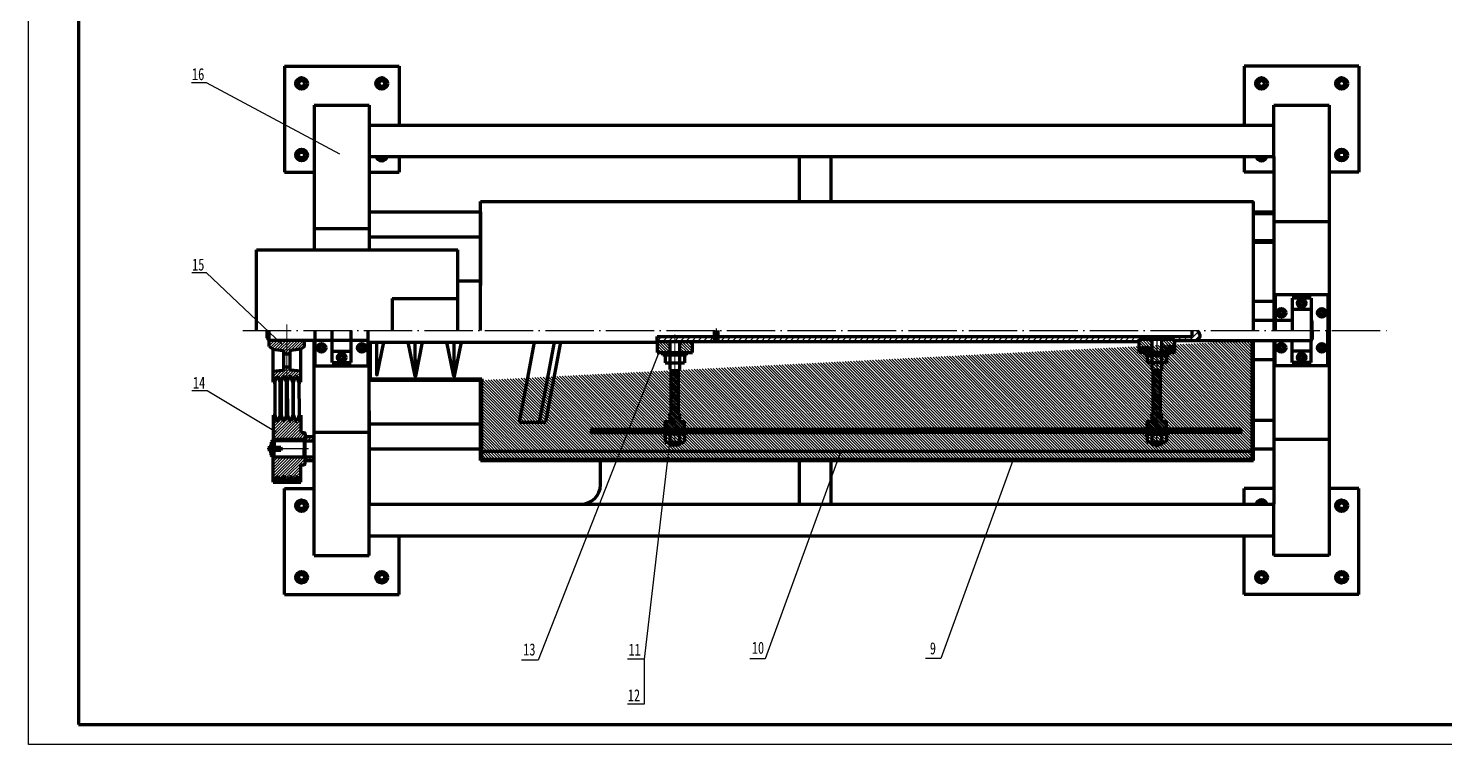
# Model space of a CAD drawing. Extents: x -15160 to 839, y 136 to 1948.
# Drawn here: x -350 to 354, y 972 to 1328 of the extents above; entities that cross this region are included whole.
import ezdxf

# ---------------------------------------------------------------- set-up
doc = ezdxf.new("R2010")
doc.units = 0
for name, pattern in [('ACAD_ISO04W100', [30, 24, -3, 0, -3]), ('CENTERX2', [101.6, 63.5, -12.7, 12.7, -12.7]), ('DASHED2', [9.525, 6.35, -3.175])]:
    doc.linetypes.add(name, pattern=pattern)
for name, color, linetype, lineweight in [('中心线层', 4, 'ACAD_ISO04W100', 25), ('标注层', 3, 'CONTINUOUS', 25), ('点划线', 1, 'CENTERX2', 9), ('粗实线', 7, 'CONTINUOUS', 50), ('细实线', 5, 'CONTINUOUS', 20), ('虚线', 4, 'DASHED2', 9)]:
    doc.layers.add(name, color=color, linetype=linetype, lineweight=lineweight)
doc.styles.get("Standard").update_dxf_attribs({"font": 'simfang.ttf', "width": 0.75, "height": 5})
pattern_1 = [(315, (-125.2718, 1172.716), (-0.7184205, -0.7184205), [])]

msp = doc.modelspace()

# ---------------------------------------------------------------- hatches: boundary and pattern name
at = {"layer": '细实线'}
h = msp.add_hatch(dxfattribs=at)
h.set_pattern_fill('ANSI31', color=256, scale=0.32, angle=90, style=0)
h.set_pattern_definition([(135, (-231.3176, 1172.956), (-0.71842, -0.71842), [])])
h.paths.add_polyline_path([(-231.32, 1174.07), (-230.36, 1172.96), (-230.36, 1177.76), (-231.32, 1177.76)])
h = msp.add_hatch(dxfattribs=at)
h.set_pattern_fill('ANSI31', color=256, scale=0.32, angle=90, style=0)
h.set_pattern_definition([(225, (-230.3576, 1172.956), (-0.71842, 0.71842), [])])
h.paths.add_polyline_path([(-219.53, 1158.01, -0.379732), (-219.96, 1158.48), (-219.96, 1159.41), (-220.25, 1159.7), (-221.56, 1159.7), (-221.56, 1151.92), (-221.35, 1151.92), (-220.35, 1154.8), (-219.67, 1154.8), (-218.68, 1151.92), (-218.24, 1151.92), (-217.25, 1154.8), (-216.55, 1154.8), (-215.56, 1151.92), (-214.66, 1151.92), (-214.66, 1157.42)])
h.paths.add_polyline_path([(-228.45, 1157.42), (-228.45, 1151.92), (-227.55, 1151.92), (-226.56, 1154.8), (-225.86, 1154.8), (-224.87, 1151.92), (-224.44, 1151.92), (-223.45, 1154.8), (-222.76, 1154.8), (-221.77, 1151.92), (-221.56, 1151.92), (-221.56, 1159.57), (-221.69, 1159.7), (-223.16, 1159.7), (-223.16, 1158.48, -0.379732), (-223.58, 1158.01)])
h.paths.add_polyline_path([(-223.58, 1167.8, -0.379732), (-223.16, 1167.32), (-223.16, 1166.1), (-221.56, 1166.1), (-221.56, 1172.96), (-230.36, 1172.96), (-230.36, 1169.76), (-228.45, 1168.38)])
h.paths.add_polyline_path([(-214.66, 1168.38), (-212.76, 1169.76), (-212.76, 1172.96), (-221.56, 1172.96), (-221.56, 1166.1), (-219.96, 1166.1), (-219.96, 1167.32, -0.379732), (-219.53, 1167.8)])
h = msp.add_hatch(dxfattribs=at)
h.set_pattern_fill('ANSI31', color=256, scale=0.32, style=0)
h.set_pattern_definition([(315, (-180.5512, 1171.836), (-0.71842, -0.71842), [])])
h.paths.add_polyline_path([(-124.63, 1152.94), (-180.55, 1152.94), (-180.55, 1171.84), (-179.91, 1171.84), (-179.91, 1153.58), (-124.63, 1153.58)])
h = msp.add_hatch(dxfattribs=at)
h.set_pattern_fill('ANSI31', color=256, scale=0.32, style=0)
h.set_pattern_definition(pattern_1)
edge = h.paths.add_edge_path()
edge.add_line((-125.27, 1113.12), (-125.27, 1152.94))
edge.add_line((-124.63, 1113.76), (-124.63, 1152.94))
edge.add_line((-125.27, 1113.12), (259.37, 1113.12))
edge.add_line((-124.63, 1113.76), (258.73, 1113.76))
edge.add_line((258.73, 1113.76), (258.73, 1172.72))
edge.add_line((259.37, 1113.12), (259.37, 1172.72))
h = msp.add_hatch(dxfattribs=at)
h.set_pattern_fill('ANSI31', color=256, scale=0.32, style=0)
h.set_pattern_definition(pattern_1)
edge = h.paths.add_edge_path()
edge.add_line((-125.27, 1113.12), (-125.27, 1152.94))
edge.add_line((-124.63, 1113.76), (-124.63, 1152.94))
edge.add_line((-125.27, 1113.12), (259.37, 1113.12))
edge.add_line((-124.63, 1113.76), (258.73, 1113.76))
edge.add_line((258.73, 1113.76), (258.73, 1172.72))
edge.add_line((259.37, 1113.12), (259.37, 1172.72))
h = msp.add_hatch(dxfattribs=at)
h.set_pattern_fill('ANSI31', color=256, scale=0.32, style=0)
h.set_pattern_definition([(315, (-111.949, 592.484), (-0.7184205, -0.7184205), [])])
h.paths.add_polyline_path([(202.44, 1173.36), (202.44, 1166.68), (208.83, 1166.68), (208.83, 1173.36)])
h.paths.add_polyline_path([(213.63, 1173.36), (213.63, 1166.68), (220.03, 1166.68), (220.03, 1173.36)])
h.paths.add_polyline_path([(-26.19, 1172.24), (-19.79, 1172.24), (-19.79, 1166.68), (-26.19, 1166.68)])
h.paths.add_polyline_path([(-37.38, 1172.24), (-30.99, 1172.24), (-30.99, 1166.68), (-37.38, 1166.68)])
h = msp.add_hatch(dxfattribs=at)
h.set_pattern_fill('ANSI31', color=256, scale=0.32, style=0)
h.set_pattern_definition([(315, (-33.3868, 1157.8478), (-0.7184205, -0.7184205), [])])
h.paths.add_polyline_path([(-26.19, 1132.46), (-23.79, 1132.46), (-23.79, 1128.62), (-28.59, 1128.62), (-28.59, 1140.99), (-28.59, 1157.85), (-26.79, 1157.85), (-26.79, 1140.99), (-26.79, 1136.46), (-26.19, 1136.01), (-26.19, 1135.36)])
h.paths.add_polyline_path([(-28.59, 1128.62), (-33.39, 1128.62), (-33.39, 1132.46), (-30.99, 1132.46), (-30.99, 1135.36), (-30.99, 1136.01), (-30.39, 1136.46), (-30.39, 1140.99), (-30.39, 1157.85), (-28.59, 1157.85), (-28.59, 1140.99)])
h.paths.add_polyline_path([(211.23, 1140.99), (211.23, 1128.62), (206.43, 1128.62), (206.43, 1132.46), (208.83, 1132.46), (208.83, 1135.36), (208.83, 1136.01), (209.43, 1136.46), (209.43, 1140.99), (209.43, 1157.85), (211.23, 1157.85)])
h.paths.add_polyline_path([(213.03, 1140.99), (213.03, 1136.46), (213.63, 1136.01), (213.63, 1135.36), (213.63, 1132.46), (216.03, 1132.46), (216.03, 1128.62), (211.23, 1128.62), (211.23, 1140.99), (211.23, 1157.85), (213.03, 1157.85)])
h = msp.add_hatch(dxfattribs=at)
h.set_pattern_fill('ANSI31', color=256, scale=0.32, style=0)
h.set_pattern_definition([(45, (-228.4229, 1102.2568), (-0.71842, 0.71842), [])])
h.paths.add_polyline_path([(-214.63, 1135.54), (-215.53, 1135.54), (-216.52, 1132.66), (-217.22, 1132.66), (-218.21, 1135.54), (-218.65, 1135.54), (-219.64, 1132.66), (-220.32, 1132.66), (-221.32, 1135.54), (-221.74, 1135.54), (-222.73, 1132.66), (-223.42, 1132.66), (-224.41, 1135.54), (-224.84, 1135.54), (-225.83, 1132.66), (-226.53, 1132.66), (-227.52, 1135.54), (-228.42, 1135.54), (-228.42, 1129.56), (-228.42, 1123.72), (-212.42, 1123.72), (-212.42, 1126.42, 0.414214), (-212.9, 1126.9), (-214.63, 1126.9)])
h.paths.add_polyline_path([(-214.63, 1110.9), (-212.9, 1110.9, 0.414214), (-212.42, 1111.38), (-212.42, 1114.42), (-212.9, 1114.9), (-228.42, 1114.82), (-228.42, 1108.23), (-228.42, 1102.9), (-227.3, 1102.9), (-226.53, 1105.14), (-225.83, 1105.14), (-225.06, 1102.9), (-224.19, 1102.9), (-223.42, 1105.14), (-222.73, 1105.14), (-221.96, 1102.9), (-221.09, 1102.9), (-220.32, 1105.14), (-219.64, 1105.14), (-218.87, 1102.9), (-217.99, 1102.9), (-217.22, 1105.14), (-216.52, 1105.14), (-215.75, 1102.9), (-214.63, 1102.9)])
h.paths.add_polyline_path([(-214.63, 1102.9), (-215.75, 1102.9), (-215.53, 1102.26), (-214.63, 1102.26)])
h.paths.add_polyline_path([(-217.99, 1102.9), (-218.87, 1102.9), (-218.65, 1102.26), (-218.21, 1102.26)])
h.paths.add_polyline_path([(-221.09, 1102.9), (-221.96, 1102.9), (-221.74, 1102.26), (-221.32, 1102.26)])
h.paths.add_polyline_path([(-224.19, 1102.9), (-225.06, 1102.9), (-224.84, 1102.26), (-224.41, 1102.26)])
h.paths.add_polyline_path([(-227.3, 1102.9), (-228.42, 1102.9), (-228.42, 1102.26), (-227.52, 1102.26)])
h = msp.add_hatch(dxfattribs=at)
h.set_pattern_fill('ANSI31', color=256, scale=0.32, style=0)
h.set_pattern_definition([(45, (120.7597, 1127.0246), (-0.71842, 0.71842), [])])
h.paths.add_polyline_path([(186.85, 1127.02), (188.45, 1128.62), (122.36, 1128.62), (120.76, 1127.02)])
h = msp.add_hatch(dxfattribs=at)
h.set_pattern_fill('ANSI31', color=256, scale=0.32, style=0)
h.set_pattern_definition([(45, (227.0859, 1127.0246), (-0.71842, 0.71842), [])])
h.paths.add_polyline_path([(235.71, 1127.02), (237.31, 1128.62), (228.69, 1128.62), (227.09, 1127.02)])
h = msp.add_hatch(dxfattribs=at)
h.set_pattern_fill('ANSI31', color=256, scale=0.32, style=0)
h.set_pattern_definition([(45, (-229.3829, 1115.1768), (-0.71842, 0.71842), [])])
h.paths.add_polyline_path([(-228.42, 1122.62), (-228.9, 1122.62), (-229.38, 1122.14), (-229.38, 1120.18), (-229.38, 1119.62), (-228.42, 1119.62)])
h.paths.add_polyline_path([(-228.42, 1118.18), (-229.38, 1118.18), (-229.38, 1117.62), (-229.38, 1115.66), (-228.9, 1115.18), (-228.42, 1115.18)])
h = msp.add_hatch(dxfattribs=at)
h.set_pattern_fill('ANSI31', color=256, scale=0.32, style=0)
h.set_pattern_definition([(45, (-212.4229, 1113.0823), (-0.71842, 0.71842), [])])
h.paths.add_polyline_path([(-208.05, 1124.9), (-212.42, 1124.9), (-212.42, 1123.38), (-212.42, 1122.9), (-208.05, 1122.9)])
h.paths.add_polyline_path([(-208.05, 1114.9), (-212.42, 1114.9), (-212.42, 1113.08), (-208.05, 1113.08)])
h = msp.add_hatch(dxfattribs=at)
h.set_pattern_fill('ANSI37', color=256, scale=0.16, style=0)
h.set_pattern_definition([(45, (-227.5233, 1102.2568), (-0.35921, 0.35921), []), (135, (-227.5233, 1102.2568), (-0.35921, -0.35921), [])])
h.paths.add_polyline_path([(-225.83, 1105.14), (-226.53, 1105.14), (-227.3, 1102.9), (-225.06, 1102.9)])
h.paths.add_polyline_path([(-225.06, 1102.9), (-227.3, 1102.9), (-227.52, 1102.26), (-224.84, 1102.26)])
h.paths.add_polyline_path([(-222.73, 1105.14), (-223.42, 1105.14), (-224.19, 1102.9), (-221.96, 1102.9)])
h.paths.add_polyline_path([(-221.96, 1102.9), (-224.19, 1102.9), (-224.41, 1102.26), (-221.74, 1102.26)])
h.paths.add_polyline_path([(-219.64, 1105.14), (-220.32, 1105.14), (-221.09, 1102.9), (-218.87, 1102.9)])
h.paths.add_polyline_path([(-218.87, 1102.9), (-221.09, 1102.9), (-221.32, 1102.26), (-218.65, 1102.26)])
h.paths.add_polyline_path([(-216.52, 1105.14), (-217.22, 1105.14), (-217.99, 1102.9), (-215.75, 1102.9)])
h.paths.add_polyline_path([(-215.75, 1102.9), (-217.99, 1102.9), (-218.21, 1102.26), (-215.53, 1102.26)])

# ---------------------------------------------------------------- linework, layer by layer
at = {"layer": '中心线层'}
for p, q in [((-243.42, 1177.76), (326.81, 1177.76)), ((-8.06, 1178.61), (-8.06, 1171.32)), ((211.23, 1173.93), (211.23, 1156.62)), ((211.23, 1119.68), (211.23, 1140.99)), ((211.23, 1120.8), (211.23, 1119.68)), ((-210.83, 1118.9), (-231.33, 1118.9)), ((-228.88, 1102.9), (-213.94, 1102.9))]:
    msp.add_line(p, q, dxfattribs=at)
at = {"layer": '标注层'}
for p, q in [((-43.82, 1014.28), (-43.83, 991.95)), ((-43.83, 991.95), (-52.16, 991.95))]:
    msp.add_line(p, q, dxfattribs=at)
msp.add_lwpolyline([(-350.19, 1812.75), (838.81, 1812.75), (838.81, 971.75), (-350.19, 971.75)], close=True, dxfattribs=at)
for points in [[(-195.15, 1265.33), (-261.6, 1300.92), (-269.07, 1300.92)], [(-224.13, 1170.88), (-261.6, 1206.4), (-268.77, 1206.39)], [(-36.49, 1166.68), (-96.63, 1013.74), (-104.77, 1013.74)], [(-226.36, 1126.76), (-261.3, 1147.63), (-268.77, 1147.63)], [(-31.13, 1122.22), (-43.82, 1014.28), (-52.16, 1014.28)], [(54.01, 1117.76), (16.35, 1014.41), (8.72, 1014.41)], [(139.66, 1113.12), (103.75, 1014.63), (96.17, 1014.63)]]:
    msp.add_lwpolyline(points, dxfattribs=at)
at = {"layer": '点划线'}
for p, q in [((-221.56, 1180.6), (-221.56, 1177.76)), ((-221.56, 1148.47), (-221.56, 1177.76)), ((-28.59, 1140.99), (-28.59, 1175.69)), ((-28.59, 1120.8), (-28.59, 1140.99))]:
    msp.add_line(p, q, dxfattribs=at)
at = {"layer": '粗实线', "lineweight": 70}
for p, q in [((-325.19, 1802.75), (-325.19, 981.75)), ((-222.83, 1309.14), (-222.83, 1256.36)), ((-222.83, 1309.14), (-165.76, 1309.14)), ((-165.76, 1309.14), (-165.76, 1279.87)), ((254.72, 1309.14), (254.72, 1279.87)), ((311.79, 1309.14), (254.72, 1309.14)), ((311.79, 1309.14), (311.79, 1256.36)), ((-208.05, 1289.76), (-208.05, 1217.76)), ((-208.05, 1289.76), (-180.55, 1289.76)), ((-180.55, 1289.76), (-180.55, 1217.76)), ((269.51, 1264.16), (269.51, 1289.76)), ((269.51, 1289.76), (297, 1289.76)), ((297, 1289.76), (297, 1065.76)), ((-180.55, 1279.87), (269.51, 1279.87)), ((-180.55, 1264.16), (269.51, 1264.16)), ((-165.76, 1264.16), (-165.76, 1256.36)), ((33.51, 1241.76), (33.51, 1264.16)), ((49.19, 1241.76), (49.19, 1264.16)), ((254.72, 1264.16), (254.72, 1256.36)), ((269.51, 1264.16), (269.51, 1177.76)), ((-222.83, 1256.36), (-208.05, 1256.36)), ((-180.55, 1256.36), (-165.76, 1256.36)), ((269.51, 1256.36), (254.72, 1256.36)), ((311.79, 1256.36), (297, 1256.36)), ((-125.27, 1241.76), (259.37, 1241.76)), ((-125.27, 1177.76), (-125.27, 1241.76)), ((259.37, 1177.76), (259.37, 1241.76)), ((-180.55, 1236.72), (-125.27, 1236.72)), ((-125.27, 1236.72), (-125.27, 1236.72)), ((-125.27, 1236.72), (-125.27, 1200.15)), ((259.37, 1236.72), (269.51, 1236.72)), ((259.66, 1235.88), (269.51, 1235.83)), ((-208.05, 1228.36), (-180.55, 1228.36)), ((269.51, 1231.83), (297, 1231.83)), ((-180.55, 1224.27), (-125.27, 1224.27)), ((259.37, 1222.43), (269.51, 1222.43)), ((259.59, 1221.6), (269.51, 1221.55)), ((-236.62, 1217.76), (-136.52, 1217.76)), ((-236.62, 1177.76), (-236.62, 1217.76)), ((-136.52, 1177.76), (-136.52, 1217.76)), ((-136.52, 1202.46), (-124.63, 1202.46)), ((-169.14, 1193.55), (-136.52, 1193.55)), ((-169.14, 1193.55), (-169.14, 1177.76)), ((259.37, 1192.31), (264.25, 1192.31)), ((264.25, 1192.31), (269.51, 1192.31)), ((264.25, 1192.31), (269.51, 1192.31)), ((296.38, 1195.36), (270.14, 1195.36)), ((270.14, 1195.36), (270.14, 1177.76)), ((288.02, 1193.76), (278.5, 1193.76)), ((278.5, 1193.76), (278.5, 1177.76)), ((288.02, 1193.76), (288.02, 1172.72)), ((296.38, 1195.36), (296.38, 1177.76)), ((288.02, 1188.08), (278.5, 1188.08)), ((-231.32, 1174.07), (-231.32, 1177.76)), ((-230.36, 1172.96), (-230.36, 1177.76)), ((-207.42, 1160.16), (-207.42, 1177.76)), ((-199.06, 1161.76), (-199.06, 1177.76)), ((-189.54, 1161.76), (-189.54, 1177.76)), ((-181.18, 1160.16), (-181.18, 1177.76)), ((-8.94, 1177.76), (-8.94, 1172.24)), ((-7.18, 1177.76), (-7.18, 1172.24)), ((228.58, 1177.76), (228.58, 1174.64)), ((259.37, 1182.8), (278.5, 1182.8)), ((288.02, 1182.8), (288.5, 1182.32)), ((288.5, 1177.76), (288.5, 1182.32)), ((288.5, 1177.76), (288.5, 1173.2)), ((296.38, 1160.16), (296.38, 1177.76)), ((-230.36, 1172.96), (-231.32, 1174.07)), ((-230.36, 1172.96), (-181.18, 1172.96)), ((-230.36, 1169.76), (-230.36, 1172.96)), ((-230.36, 1169.76), (-228.45, 1168.38)), ((-212.76, 1169.76), (-214.66, 1168.38)), ((-212.76, 1169.76), (-212.76, 1172.96)), ((-208.05, 1137.76), (-208.05, 1172.96)), ((-181.18, 1171.84), (-37.38, 1171.84)), ((-180.55, 1065.76), (-180.55, 1171.84)), ((-179.91, 1153.58), (-179.91, 1171.84)), ((-176.97, 1171.84), (-176.97, 1155.78)), ((-176.65, 1155.75), (-173.35, 1171.84)), ((-157.8, 1154.97), (-161.26, 1171.84)), ((-157.65, 1154.84), (-157.68, 1171.84)), ((-157.49, 1154.97), (-154.03, 1171.84)), ((-138.48, 1154.97), (-141.94, 1171.84)), ((-138.31, 1154.84), (-138.38, 1170.99)), ((-138.16, 1154.97), (-134.7, 1171.84)), ((-105.9, 1132.06), (-98.44, 1171.84)), ((-95.81, 1132.06), (-88.36, 1171.84)), ((-92.71, 1132.06), (-85.25, 1171.84)), ((-37.38, 1174.64), (-8.94, 1174.64)), ((-37.38, 1172.24), (-37.38, 1174.64)), ((-37.38, 1172.24), (202.44, 1172.24)), ((-37.38, 1172.24), (-37.38, 1166.68)), ((-30.99, 1172.24), (-30.99, 1166.68)), ((-26.19, 1172.24), (-26.19, 1166.68)), ((-19.79, 1166.68), (-19.79, 1172.24)), ((-7.18, 1174.64), (228.58, 1174.64)), ((202.44, 1173.36), (220.03, 1173.36)), ((202.44, 1166.68), (202.44, 1173.36)), ((202.44, 1172.24), (202.44, 1172.72)), ((208.83, 1173.36), (208.83, 1166.68)), ((213.63, 1173.36), (213.63, 1166.68)), ((220.03, 1173.36), (220.03, 1166.68)), ((220.03, 1172.72), (288.02, 1172.72)), ((258.73, 1113.76), (258.73, 1172.72)), ((259.37, 1113.12), (259.37, 1172.72)), ((269.51, 1172.72), (269.51, 1091.36)), ((270.14, 1160.16), (270.14, 1172.72)), ((278.5, 1161.76), (278.5, 1172.72)), ((288.02, 1172.72), (288.5, 1173.2)), ((288.02, 1161.76), (288.02, 1172.72)), ((-228.45, 1151.92), (-228.45, 1168.38)), ((-228.45, 1168.38), (-223.58, 1167.8)), ((-223.16, 1158.48), (-223.16, 1167.32)), ((-223.16, 1166.1), (-219.96, 1166.1)), ((-219.96, 1158.48), (-219.96, 1167.32)), ((-214.66, 1168.38), (-219.53, 1167.8)), ((-214.66, 1151.92), (-214.66, 1168.38)), ((-199.06, 1167.43), (-189.54, 1167.43)), ((-37.38, 1166.68), (-19.79, 1166.68)), ((-34.49, 1165.44), (-34.49, 1166.68)), ((-22.68, 1165.44), (-34.49, 1165.44)), ((-33.39, 1165.44), (-33.39, 1161.6)), ((-30.99, 1165.44), (-30.99, 1158.25)), ((-26.19, 1165.44), (-26.19, 1158.28)), ((-23.79, 1165.44), (-23.79, 1161.6)), ((-22.68, 1165.44), (-22.68, 1166.68)), ((220.03, 1166.68), (202.44, 1166.68)), ((205.33, 1165.44), (205.33, 1166.68)), ((205.33, 1165.44), (217.13, 1165.44)), ((206.43, 1165.44), (206.43, 1161.6)), ((208.83, 1165.44), (208.83, 1158.96)), ((213.63, 1165.44), (213.63, 1158.96)), ((216.03, 1165.44), (216.03, 1161.6)), ((217.13, 1165.44), (217.13, 1166.68)), ((259.37, 1163.2), (269.51, 1163.2)), ((288.02, 1167.43), (278.5, 1167.43)), ((-228.45, 1157.42), (-223.58, 1158.01)), ((-223.16, 1159.7), (-219.96, 1159.7)), ((-214.66, 1157.42), (-219.53, 1158.01)), ((-207.42, 1160.16), (-181.18, 1160.16)), ((-199.06, 1161.76), (-189.54, 1161.76)), ((-33.39, 1161.6), (-23.79, 1161.6)), ((-30.99, 1158.25), (-30.39, 1157.85)), ((-30.39, 1140.99), (-30.39, 1157.85)), ((-30.39, 1157.85), (-26.79, 1157.85)), ((-26.19, 1158.28), (-26.79, 1157.85)), ((-26.79, 1140.99), (-26.79, 1157.85)), ((216.03, 1161.6), (206.43, 1161.6)), ((208.83, 1158.96), (208.83, 1158.3)), ((208.83, 1158.3), (209.43, 1157.85)), ((213.03, 1157.85), (209.43, 1157.85)), ((209.43, 1140.99), (209.43, 1157.85)), ((213.63, 1158.3), (213.03, 1157.85)), ((213.03, 1140.99), (213.03, 1157.85)), ((213.63, 1158.96), (213.63, 1158.3)), ((296.38, 1160.16), (270.14, 1160.16)), ((288.02, 1161.76), (278.5, 1161.76)), ((-228.45, 1151.92), (-227.55, 1151.92)), ((-227.55, 1151.92), (-226.56, 1154.8)), ((-227.55, 1151.92), (-227.52, 1135.54)), ((-226.56, 1154.8), (-225.86, 1154.8)), ((-224.87, 1151.92), (-225.86, 1154.8)), ((-224.87, 1151.92), (-224.44, 1151.92)), ((-224.84, 1135.54), (-224.87, 1151.92)), ((-224.44, 1151.92), (-223.45, 1154.8)), ((-224.44, 1151.92), (-224.41, 1135.54)), ((-223.45, 1154.8), (-222.76, 1154.8)), ((-221.77, 1151.92), (-222.76, 1154.8)), ((-221.77, 1151.92), (-221.35, 1151.92)), ((-221.74, 1135.54), (-221.77, 1151.92)), ((-221.35, 1151.92), (-220.35, 1154.8)), ((-221.35, 1151.92), (-221.32, 1135.54)), ((-220.35, 1154.8), (-219.67, 1154.8)), ((-218.68, 1151.92), (-219.67, 1154.8)), ((-218.68, 1151.92), (-218.24, 1151.92)), ((-218.68, 1151.92), (-218.65, 1135.54)), ((-218.24, 1151.92), (-217.25, 1154.8)), ((-218.21, 1135.54), (-218.24, 1151.92)), ((-217.25, 1154.8), (-216.55, 1154.8)), ((-215.56, 1151.92), (-216.55, 1154.8)), ((-215.56, 1151.92), (-214.66, 1151.92)), ((-215.56, 1151.92), (-215.53, 1135.54)), ((-180.55, 1152.94), (-124.63, 1152.94)), ((-179.91, 1153.58), (-124.63, 1153.58)), ((-125.27, 1113.12), (-125.27, 1152.94)), ((-124.63, 1153.58), (-124.63, 1152.94)), ((-124.63, 1113.76), (-124.63, 1152.94)), ((-228.42, 1135.54), (-228.42, 1129.56)), ((-228.42, 1135.54), (-227.52, 1135.54)), ((-227.52, 1135.54), (-226.53, 1132.66)), ((-224.84, 1135.54), (-225.83, 1132.66)), ((-224.84, 1135.54), (-224.41, 1135.54)), ((-224.41, 1135.54), (-223.42, 1132.66)), ((-221.74, 1135.54), (-222.73, 1132.66)), ((-221.74, 1135.54), (-221.32, 1135.54)), ((-221.32, 1135.54), (-220.32, 1132.66)), ((-218.65, 1135.54), (-219.64, 1132.66)), ((-218.65, 1135.54), (-218.21, 1135.54)), ((-218.21, 1135.54), (-217.22, 1132.66)), ((-215.53, 1135.54), (-216.52, 1132.66)), ((-215.53, 1135.54), (-214.63, 1135.54)), ((-214.63, 1135.54), (-214.63, 1126.9)), ((-208.05, 1065.76), (-208.05, 1137.76)), ((-180.55, 1137.76), (-180.55, 1091.36)), ((-30.99, 1136.01), (-30.39, 1136.46)), ((-30.99, 1135.36), (-30.99, 1136.01)), ((-30.99, 1135.36), (-30.99, 1132.46)), ((-30.39, 1136.46), (-30.39, 1140.99)), ((-26.79, 1136.46), (-26.79, 1140.99)), ((-26.19, 1136.01), (-26.79, 1136.46)), ((-26.19, 1135.36), (-26.19, 1136.01)), ((-26.19, 1135.36), (-26.19, 1132.46)), ((208.83, 1136.01), (209.43, 1136.46)), ((208.83, 1135.36), (208.83, 1136.01)), ((208.83, 1135.36), (208.83, 1132.46)), ((209.43, 1136.46), (209.43, 1140.99)), ((213.03, 1136.46), (213.03, 1140.99)), ((213.63, 1136.01), (213.03, 1136.46)), ((213.63, 1135.36), (213.63, 1136.01)), ((213.63, 1135.36), (213.63, 1132.46)), ((-228.42, 1129.56), (-228.42, 1123.38)), ((-226.53, 1132.66), (-225.83, 1132.66)), ((-223.42, 1132.66), (-222.73, 1132.66)), ((-220.32, 1132.66), (-219.64, 1132.66)), ((-217.22, 1132.66), (-216.52, 1132.66)), ((-180.55, 1131.25), (-125.27, 1131.25)), ((-105.9, 1132.06), (-92.71, 1132.06)), ((-70.07, 1127.18), (-70.07, 1128.46)), ((-69.91, 1128.62), (91.32, 1128.62)), ((-33.39, 1132.46), (-30.99, 1132.46)), ((-33.39, 1128.62), (-33.39, 1132.46)), ((-30.99, 1128.62), (-30.99, 1127.02)), ((-26.19, 1132.46), (-23.79, 1132.46)), ((-26.19, 1128.62), (-26.19, 1127.02)), ((-23.79, 1128.62), (-23.79, 1132.46)), ((252.87, 1128.62), (91.32, 1128.62)), ((208.83, 1132.46), (206.43, 1132.46)), ((206.43, 1128.62), (206.43, 1132.46)), ((208.83, 1127.02), (208.83, 1128.62)), ((216.03, 1132.46), (213.63, 1132.46)), ((213.63, 1127.02), (213.63, 1128.62)), ((216.03, 1128.62), (216.03, 1132.46)), ((253.11, 1127.26), (253.11, 1128.38)), ((259.37, 1133.08), (269.51, 1133.08)), ((-228.9, 1122.62), (-229.38, 1122.14)), ((-229.38, 1122.14), (-229.38, 1120.18)), ((-228.42, 1122.62), (-228.9, 1122.62)), ((-228.42, 1123.72), (-212.42, 1123.72)), ((-228.42, 1118.9), (-228.42, 1123.38)), ((-212.9, 1122.9), (-228.42, 1122.9)), ((-227.94, 1122.9), (-227.94, 1118.9)), ((-214.63, 1126.9), (-212.9, 1126.9)), ((-212.9, 1122.9), (-212.42, 1123.38)), ((-212.9, 1122.9), (-212.9, 1118.9)), ((-212.9, 1122.9), (-212.9, 1122.9)), ((-212.9, 1122.9), (-208.05, 1122.9)), ((-212.42, 1126.42), (-212.42, 1123.38)), ((-212.42, 1124.9), (-208.05, 1124.9)), ((-212.42, 1111.38), (-212.42, 1123.38)), ((-208.05, 1127.15), (-180.55, 1127.15)), ((-69.91, 1127.02), (91.32, 1127.02)), ((-34.32, 1126.06), (-34.32, 1127.02)), ((-22.86, 1126.06), (-34.32, 1126.06)), ((-33.39, 1126.06), (-33.39, 1122.22)), ((-33.39, 1122.22), (-23.79, 1122.22)), ((-30.99, 1126.06), (-30.99, 1120.8)), ((-30.99, 1120.8), (-26.19, 1120.8)), ((-29.53, 1127.02), (-29.08, 1126.06)), ((-28, 1127.02), (-27.55, 1126.06)), ((-26.19, 1126.06), (-26.19, 1120.8)), ((-23.79, 1126.06), (-23.79, 1122.22)), ((-22.86, 1126.06), (-22.86, 1127.02)), ((252.87, 1127.02), (91.32, 1127.02)), ((205.5, 1126.06), (205.5, 1127.02)), ((205.5, 1126.06), (216.96, 1126.06)), ((206.43, 1126.06), (206.43, 1122.22)), ((216.03, 1122.22), (206.43, 1122.22)), ((208.83, 1126.06), (208.83, 1120.8)), ((213.63, 1120.8), (208.83, 1120.8)), ((210.29, 1127.02), (210.74, 1126.06)), ((211.82, 1127.02), (212.27, 1126.06)), ((213.63, 1126.06), (213.63, 1120.8)), ((213.63, 1126.06), (213.63, 1126.06)), ((216.03, 1126.06), (216.03, 1122.22)), ((216.96, 1126.06), (216.96, 1127.02)), ((269.51, 1123.68), (297, 1123.68)), ((-230.41, 1120.18), (-229.38, 1120.18)), ((-230.41, 1120.18), (-230.41, 1117.62)), ((-230.41, 1119.54), (-224.58, 1119.54)), ((-230.41, 1118.26), (-224.58, 1118.26)), ((-230.41, 1117.62), (-229.38, 1117.62)), ((-229.38, 1120.18), (-229.38, 1117.62)), ((-229.38, 1119.62), (-224.58, 1119.62)), ((-229.38, 1118.18), (-224.58, 1118.18)), ((-229.38, 1115.66), (-229.38, 1117.62)), ((-228.9, 1115.18), (-229.38, 1115.66)), ((-228.42, 1115.18), (-228.9, 1115.18)), ((-228.66, 1119.54), (-228.66, 1118.26)), ((-228.42, 1118.9), (-228.42, 1114.82)), ((-228.42, 1114.82), (-212.9, 1114.9)), ((-228.42, 1108.23), (-228.42, 1114.82)), ((-227.94, 1114.9), (-227.94, 1118.9)), ((-224.58, 1119.62), (-224.58, 1118.18)), ((-224.58, 1119.54), (-224.21, 1118.9)), ((-224.58, 1118.26), (-224.21, 1118.9)), ((-212.9, 1114.9), (-212.9, 1118.9)), ((-212.9, 1114.9), (-212.42, 1114.42)), ((-212.9, 1114.9), (-208.05, 1114.9)), ((-180.55, 1118.8), (-125.27, 1118.8)), ((-124.63, 1117.76), (258.73, 1117.76)), ((-124.63, 1113.76), (258.73, 1113.76)), ((-65.59, 1100.96), (-65.59, 1113.76)), ((259.37, 1118.8), (269.51, 1118.8)), ((-228.42, 1102.26), (-228.42, 1108.23)), ((-214.63, 1102.26), (-214.63, 1110.9)), ((-214.63, 1110.9), (-212.9, 1110.9)), ((-212.42, 1113.08), (-208.05, 1113.08)), ((-125.27, 1113.12), (259.37, 1113.12)), ((33.51, 1091.36), (33.51, 1113.12)), ((49.19, 1091.36), (49.19, 1113.12)), ((-228.42, 1102.26), (-227.52, 1102.26)), ((-227.52, 1102.26), (-226.53, 1105.14)), ((-227.52, 1102.26), (-215.53, 1102.26)), ((-226.53, 1105.14), (-225.83, 1105.14)), ((-224.84, 1102.26), (-225.83, 1105.14)), ((-224.84, 1102.26), (-224.41, 1102.26)), ((-224.41, 1102.26), (-223.42, 1105.14)), ((-223.42, 1105.14), (-222.73, 1105.14)), ((-221.74, 1102.26), (-222.73, 1105.14)), ((-221.74, 1102.26), (-221.32, 1102.26)), ((-221.32, 1102.26), (-220.32, 1105.14)), ((-220.32, 1105.14), (-219.64, 1105.14)), ((-218.65, 1102.26), (-219.64, 1105.14)), ((-218.65, 1102.26), (-218.21, 1102.26)), ((-218.21, 1102.26), (-217.22, 1105.14)), ((-217.22, 1105.14), (-216.52, 1105.14)), ((-215.53, 1102.26), (-216.52, 1105.14)), ((-215.53, 1102.26), (-214.63, 1102.26)), ((-222.83, 1046.37), (-222.83, 1099.15)), ((-222.83, 1099.15), (-208.05, 1099.15)), ((269.51, 1099.15), (254.72, 1099.15)), ((254.72, 1091.36), (254.72, 1099.15)), ((311.79, 1099.15), (297, 1099.15)), ((311.79, 1046.37), (311.79, 1099.15)), ((-180.55, 1065.76), (-180.55, 1091.36)), ((-180.55, 1091.36), (-75.19, 1091.36)), ((-75.19, 1091.36), (269.51, 1091.36)), ((269.51, 1065.76), (269.51, 1091.36)), ((-180.55, 1075.64), (269.51, 1075.64)), ((-165.76, 1046.37), (-165.76, 1075.64)), ((254.72, 1046.37), (254.72, 1075.64)), ((-208.05, 1065.76), (-180.55, 1065.76)), ((297, 1065.76), (269.51, 1065.76)), ((-222.83, 1046.37), (-165.76, 1046.37)), ((311.79, 1046.37), (254.72, 1046.37)), ((-325.19, 981.75), (828.81, 981.75))]:
    msp.add_line(p, q, dxfattribs=at)
for points in [[(281.34, 1191.27), (282.3, 1189.6), (284.22, 1189.6), (285.18, 1191.27), (284.22, 1192.93), (282.3, 1192.93)], [(275.1, 1186.47), (274.14, 1184.8), (272.22, 1184.8), (271.26, 1186.47), (272.22, 1188.13), (274.14, 1188.13)], [(291.42, 1186.47), (292.38, 1184.8), (294.3, 1184.8), (295.26, 1186.47), (294.3, 1188.13), (292.38, 1188.13)], [(-202.46, 1169.05), (-203.42, 1170.71), (-205.34, 1170.71), (-206.3, 1169.05), (-205.34, 1167.38), (-203.42, 1167.38)], [(-186.14, 1169.05), (-185.18, 1170.71), (-183.26, 1170.71), (-182.3, 1169.05), (-183.26, 1167.38), (-185.18, 1167.38)], [(275.1, 1169.05), (274.14, 1170.71), (272.22, 1170.71), (271.26, 1169.05), (272.22, 1167.38), (274.14, 1167.38)], [(291.42, 1169.05), (292.38, 1170.71), (294.3, 1170.71), (295.26, 1169.05), (294.3, 1167.38), (292.38, 1167.38)], [(-192.38, 1164.25), (-193.34, 1165.91), (-195.26, 1165.91), (-196.22, 1164.25), (-195.26, 1162.58), (-193.34, 1162.58)], [(281.34, 1164.25), (282.3, 1165.91), (284.22, 1165.91), (285.18, 1164.25), (284.22, 1162.58), (282.3, 1162.58)]]:
    msp.add_lwpolyline(points, close=True, dxfattribs=at)
for centre, radius in [((-214.23, 1300.54), 2.88), ((-214.23, 1300.54), 1.44), ((-174.37, 1300.54), 2.88), ((-174.37, 1300.54), 1.44), ((263.33, 1300.54), 2.88), ((263.33, 1300.54), 1.44), ((303.19, 1300.54), 2.88), ((303.19, 1300.54), 1.44), ((-214.23, 1264.96), 2.88), ((-214.23, 1264.96), 1.44), ((303.19, 1264.96), 2.88), ((303.19, 1264.96), 1.44), ((283.26, 1191.27), 2.11), ((283.26, 1191.27), 0.96), ((273.18, 1186.47), 2.16), ((273.18, 1186.47), 0.96), ((293.34, 1186.47), 2.16), ((293.34, 1186.47), 0.96), ((-204.38, 1169.05), 2.16), ((-204.38, 1169.05), 0.96), ((-184.22, 1169.05), 2.16), ((-184.22, 1169.05), 0.96), ((273.18, 1169.05), 2.16), ((273.18, 1169.05), 0.96), ((293.34, 1169.05), 2.16), ((293.34, 1169.05), 0.96), ((-194.3, 1164.25), 2.11), ((-194.3, 1164.25), 0.96), ((283.26, 1164.25), 2.11), ((283.26, 1164.25), 0.96), ((-214.23, 1090.55), 2.88), ((303.19, 1090.55), 2.88), ((-214.23, 1090.55), 1.44), ((303.19, 1090.55), 1.44), ((-214.23, 1054.97), 2.88), ((-174.37, 1054.97), 2.88), ((263.33, 1054.97), 2.88), ((303.19, 1054.97), 2.88), ((-214.23, 1054.97), 1.44), ((-174.37, 1054.97), 1.44), ((263.33, 1054.97), 1.44), ((303.19, 1054.97), 1.44)]:
    msp.add_circle(centre, radius, dxfattribs=at)
for centre, radius, start, end in [((-174.37, 1264.96), 2.88, 196.29087, 343.70913), ((-174.37, 1264.96), 1.44, 214.12689, 325.87311), ((263.33, 1264.96), 2.88, 196.29087, 343.70913), ((263.33, 1264.96), 1.44, 214.12689, 325.87311), ((-223.64, 1167.32), 0.48, 0, 83.17341), ((-219.48, 1167.32), 0.48, 96.82659, 180), ((-223.64, 1158.48), 0.48, 276.82659, 0), ((-219.48, 1158.48), 0.48, 180, 263.17341), ((-176.81, 1155.78), 0.16, 180, 348.40857), ((-157.64, 1155), 0.16, 191.59143, 348.40857), ((-138.32, 1155), 0.16, 191.59143, 348.40857), ((-69.91, 1128.46), 0.16, 90, 180), ((252.87, 1128.38), 0.24, 0, 90), ((-212.9, 1126.42), 0.48, 0, 90), ((-69.91, 1127.18), 0.16, 180, 270), ((252.87, 1127.26), 0.24, 270, 0), ((-212.9, 1111.38), 0.48, 270, 0), ((-75.19, 1100.96), 9.6, 270, 0), ((263.33, 1090.55), 2.88, 16.29087, 163.70913), ((263.33, 1090.55), 1.44, 34.12689, 145.87311)]:
    msp.add_arc(centre, radius, start, end, dxfattribs=at)
msp.add_spline([(231.39, 1177.76), (232.64, 1174.68), (230.98, 1172.72)], degree=3, dxfattribs=at)
at = {"layer": '细实线'}
for p, q in [((227.48, 1172.72), (231.84, 1177.08)), ((-37.38, 1172.24), (-34.98, 1174.64)), ((-34.51, 1172.24), (-32.11, 1174.64)), ((-31.63, 1172.24), (-29.23, 1174.64)), ((-30.39, 1172.24), (-30.39, 1166.68)), ((-28.76, 1172.24), (-26.36, 1174.64)), ((-26.79, 1172.24), (-26.79, 1166.68)), ((-25.89, 1172.24), (-23.49, 1174.64)), ((-23.01, 1172.24), (-20.61, 1174.64)), ((-20.14, 1172.24), (-17.74, 1174.64)), ((-17.27, 1172.24), (-14.87, 1174.64)), ((-14.39, 1172.24), (-11.99, 1174.64)), ((-11.52, 1172.24), (-9.12, 1174.64)), ((-7.18, 1173.7), (-6.24, 1174.64)), ((-5.77, 1172.24), (-3.37, 1174.64)), ((-2.9, 1172.24), (-0.5, 1174.64)), ((-0.02, 1172.24), (2.38, 1174.64)), ((2.85, 1172.24), (5.25, 1174.64)), ((5.72, 1172.24), (8.12, 1174.64)), ((8.6, 1172.24), (11, 1174.64)), ((11.47, 1172.24), (13.87, 1174.64)), ((14.35, 1172.24), (16.75, 1174.64)), ((17.22, 1172.24), (19.62, 1174.64)), ((20.09, 1172.24), (22.49, 1174.64)), ((22.97, 1172.24), (25.37, 1174.64)), ((25.84, 1172.24), (28.24, 1174.64)), ((28.71, 1172.24), (31.11, 1174.64)), ((31.59, 1172.24), (33.99, 1174.64)), ((34.46, 1172.24), (36.86, 1174.64)), ((37.33, 1172.24), (39.73, 1174.64)), ((40.21, 1172.24), (42.61, 1174.64)), ((43.08, 1172.24), (45.48, 1174.64)), ((45.96, 1172.24), (48.36, 1174.64)), ((48.83, 1172.24), (51.23, 1174.64)), ((51.7, 1172.24), (54.1, 1174.64)), ((54.58, 1172.24), (56.98, 1174.64)), ((57.45, 1172.24), (59.85, 1174.64)), ((60.32, 1172.24), (62.72, 1174.64)), ((63.2, 1172.24), (65.6, 1174.64)), ((66.07, 1172.24), (68.47, 1174.64)), ((68.95, 1172.24), (71.35, 1174.64)), ((71.82, 1172.24), (74.22, 1174.64)), ((74.69, 1172.24), (77.09, 1174.64)), ((77.57, 1172.24), (79.97, 1174.64)), ((80.44, 1172.24), (82.84, 1174.64)), ((83.31, 1172.24), (85.71, 1174.64)), ((86.19, 1172.24), (88.59, 1174.64)), ((89.06, 1172.24), (91.46, 1174.64)), ((91.93, 1172.24), (94.33, 1174.64)), ((94.81, 1172.24), (97.21, 1174.64)), ((97.68, 1172.24), (100.08, 1174.64)), ((100.56, 1172.24), (102.96, 1174.64)), ((103.43, 1172.24), (105.83, 1174.64)), ((106.3, 1172.24), (108.7, 1174.64)), ((109.18, 1172.24), (111.58, 1174.64)), ((112.05, 1172.24), (114.45, 1174.64)), ((114.92, 1172.24), (117.32, 1174.64)), ((117.8, 1172.24), (120.2, 1174.64)), ((120.67, 1172.24), (123.07, 1174.64)), ((123.55, 1172.24), (125.95, 1174.64)), ((126.42, 1172.24), (128.82, 1174.64)), ((129.29, 1172.24), (131.69, 1174.64)), ((132.17, 1172.24), (134.57, 1174.64)), ((135.04, 1172.24), (137.44, 1174.64)), ((137.91, 1172.24), (140.31, 1174.64)), ((140.79, 1172.24), (143.19, 1174.64)), ((143.66, 1172.24), (146.06, 1174.64)), ((146.53, 1172.24), (148.93, 1174.64)), ((149.41, 1172.24), (151.81, 1174.64)), ((152.28, 1172.24), (154.68, 1174.64)), ((155.16, 1172.24), (157.56, 1174.64)), ((158.03, 1172.24), (160.43, 1174.64)), ((160.9, 1172.24), (163.3, 1174.64)), ((163.78, 1172.24), (166.18, 1174.64)), ((166.65, 1172.24), (169.05, 1174.64)), ((169.52, 1172.24), (171.92, 1174.64)), ((172.4, 1172.24), (174.8, 1174.64)), ((175.27, 1172.24), (177.67, 1174.64)), ((178.15, 1172.24), (180.55, 1174.64)), ((181.02, 1172.24), (183.42, 1174.64)), ((183.89, 1172.24), (186.29, 1174.64)), ((186.77, 1172.24), (189.17, 1174.64)), ((189.64, 1172.24), (192.04, 1174.64)), ((192.51, 1172.24), (194.91, 1174.64)), ((195.39, 1172.24), (197.79, 1174.64)), ((198.26, 1172.24), (200.66, 1174.64)), ((201.13, 1172.24), (203.53, 1174.64)), ((205.13, 1173.36), (206.41, 1174.64)), ((208, 1173.36), (209.28, 1174.64)), ((209.43, 1173.36), (209.43, 1166.68)), ((210.88, 1173.36), (212.16, 1174.64)), ((213.03, 1173.36), (213.03, 1166.68)), ((213.75, 1173.36), (215.03, 1174.64)), ((216.62, 1173.36), (217.9, 1174.64)), ((219.5, 1173.36), (220.78, 1174.64)), ((221.73, 1172.72), (223.65, 1174.64)), ((224.6, 1172.72), (226.52, 1174.64)), ((230.35, 1172.72), (232.68, 1175.04)), ((-221.69, 1159.7), (-221.56, 1159.57)), ((-220.25, 1159.7), (-219.96, 1159.41)), ((209.43, 1161.6), (209.43, 1157.85)), ((213.03, 1161.6), (213.03, 1157.85)), ((-68.74, 1128.62), (-70.07, 1127.3)), ((-67.3, 1128.62), (-68.9, 1127.02)), ((-65.87, 1128.62), (-67.47, 1127.02)), ((-64.43, 1128.62), (-66.03, 1127.02)), ((-62.99, 1128.62), (-64.59, 1127.02)), ((-61.56, 1128.62), (-63.16, 1127.02)), ((-60.12, 1128.62), (-61.72, 1127.02)), ((-58.68, 1128.62), (-60.28, 1127.02)), ((-57.25, 1128.62), (-58.85, 1127.02)), ((-55.81, 1128.62), (-57.41, 1127.02)), ((-54.37, 1128.62), (-55.97, 1127.02)), ((-52.93, 1128.62), (-54.53, 1127.02)), ((-51.5, 1128.62), (-53.1, 1127.02)), ((-50.06, 1128.62), (-51.66, 1127.02)), ((-48.62, 1128.62), (-50.22, 1127.02)), ((-47.19, 1128.62), (-48.79, 1127.02)), ((-45.75, 1128.62), (-47.35, 1127.02)), ((-44.31, 1128.62), (-45.91, 1127.02)), ((-42.88, 1128.62), (-44.48, 1127.02)), ((-41.44, 1128.62), (-43.04, 1127.02)), ((-40, 1128.62), (-41.6, 1127.02)), ((-38.57, 1128.62), (-40.17, 1127.02)), ((-37.13, 1128.62), (-38.73, 1127.02)), ((-35.69, 1128.62), (-37.29, 1127.02)), ((-34.26, 1128.62), (-35.86, 1127.02)), ((-32.82, 1128.62), (-34.42, 1127.02)), ((-31.38, 1128.62), (-32.98, 1127.02)), ((-30.99, 1127.58), (-31.55, 1127.02)), ((-30.39, 1128.62), (-30.39, 1127.02)), ((-26.79, 1128.62), (-26.79, 1127.02)), ((-25.63, 1128.62), (-26.19, 1128.07)), ((-24.2, 1128.62), (-25.8, 1127.02)), ((-22.76, 1128.62), (-24.36, 1127.02)), ((-21.32, 1128.62), (-22.92, 1127.02)), ((-19.89, 1128.62), (-21.49, 1127.02)), ((-18.45, 1128.62), (-20.05, 1127.02)), ((-17.01, 1128.62), (-18.61, 1127.02)), ((-15.58, 1128.62), (-17.18, 1127.02)), ((-14.14, 1128.62), (-15.74, 1127.02)), ((-12.7, 1128.62), (-14.3, 1127.02)), ((-11.27, 1128.62), (-12.87, 1127.02)), ((-9.83, 1128.62), (-11.43, 1127.02)), ((-8.39, 1128.62), (-9.99, 1127.02)), ((-6.96, 1128.62), (-8.56, 1127.02)), ((-5.52, 1128.62), (-7.12, 1127.02)), ((-4.08, 1128.62), (-5.68, 1127.02)), ((-2.65, 1128.62), (-4.25, 1127.02)), ((-1.21, 1128.62), (-2.81, 1127.02)), ((0.23, 1128.62), (-1.37, 1127.02)), ((1.67, 1128.62), (0.07, 1127.02)), ((3.1, 1128.62), (1.5, 1127.02)), ((4.54, 1128.62), (2.94, 1127.02)), ((5.98, 1128.62), (4.38, 1127.02)), ((7.41, 1128.62), (5.81, 1127.02)), ((8.85, 1128.62), (7.25, 1127.02)), ((10.29, 1128.62), (8.69, 1127.02)), ((11.72, 1128.62), (10.12, 1127.02)), ((13.16, 1128.62), (11.56, 1127.02)), ((14.6, 1128.62), (13, 1127.02)), ((16.03, 1128.62), (14.43, 1127.02)), ((17.47, 1128.62), (15.87, 1127.02)), ((18.91, 1128.62), (17.31, 1127.02)), ((20.34, 1128.62), (18.74, 1127.02)), ((21.78, 1128.62), (20.18, 1127.02)), ((23.22, 1128.62), (21.62, 1127.02)), ((24.65, 1128.62), (23.05, 1127.02)), ((26.09, 1128.62), (24.49, 1127.02)), ((27.53, 1128.62), (25.93, 1127.02)), ((28.97, 1128.62), (27.37, 1127.02)), ((30.4, 1128.62), (28.8, 1127.02)), ((31.84, 1128.62), (30.24, 1127.02)), ((33.28, 1128.62), (31.68, 1127.02)), ((34.71, 1128.62), (33.11, 1127.02)), ((36.15, 1128.62), (34.55, 1127.02)), ((37.59, 1128.62), (35.99, 1127.02)), ((39.02, 1128.62), (37.42, 1127.02)), ((40.46, 1128.62), (38.86, 1127.02)), ((41.9, 1128.62), (40.3, 1127.02)), ((43.33, 1128.62), (41.73, 1127.02)), ((44.77, 1128.62), (43.17, 1127.02)), ((46.21, 1128.62), (44.61, 1127.02)), ((47.57, 1128.55), (46.04, 1127.02)), ((47.64, 1128.62), (47.57, 1128.55)), ((49.08, 1128.62), (47.57, 1127.12)), ((50.52, 1128.62), (48.92, 1127.02)), ((51.95, 1128.62), (50.35, 1127.02)), ((53.39, 1128.62), (51.79, 1127.02)), ((54.83, 1128.62), (53.23, 1127.02)), ((56.27, 1128.62), (54.67, 1127.02)), ((57.7, 1128.62), (56.1, 1127.02)), ((59.14, 1128.62), (57.54, 1127.02)), ((60.58, 1128.62), (58.98, 1127.02)), ((62.01, 1128.62), (60.41, 1127.02)), ((63.45, 1128.62), (61.85, 1127.02)), ((64.89, 1128.62), (63.29, 1127.02)), ((66.32, 1128.62), (64.72, 1127.02)), ((67.76, 1128.62), (66.16, 1127.02)), ((69.2, 1128.62), (67.6, 1127.02)), ((70.63, 1128.62), (69.03, 1127.02)), ((72.07, 1128.62), (70.47, 1127.02)), ((73.51, 1128.62), (71.91, 1127.02)), ((74.94, 1128.62), (73.34, 1127.02)), ((76.38, 1128.62), (74.78, 1127.02)), ((77.82, 1128.62), (76.22, 1127.02)), ((79.25, 1128.62), (77.65, 1127.02)), ((80.69, 1128.62), (79.09, 1127.02)), ((82.13, 1128.62), (80.53, 1127.02)), ((83.56, 1128.62), (81.96, 1127.02)), ((85, 1128.62), (83.4, 1127.02)), ((86.44, 1128.62), (84.84, 1127.02)), ((87.88, 1128.62), (86.28, 1127.02)), ((89.31, 1128.62), (87.71, 1127.02)), ((90.75, 1128.62), (89.15, 1127.02)), ((92.19, 1128.62), (90.59, 1127.02)), ((93.62, 1128.62), (92.02, 1127.02)), ((95.06, 1128.62), (93.46, 1127.02)), ((96.5, 1128.62), (94.9, 1127.02)), ((97.93, 1128.62), (96.33, 1127.02)), ((99.37, 1128.62), (97.77, 1127.02)), ((100.81, 1128.62), (99.21, 1127.02)), ((102.24, 1128.62), (100.64, 1127.02)), ((103.68, 1128.62), (102.08, 1127.02)), ((105.12, 1128.62), (103.52, 1127.02)), ((106.55, 1128.62), (104.95, 1127.02)), ((107.99, 1128.62), (106.39, 1127.02)), ((109.43, 1128.62), (107.83, 1127.02)), ((110.86, 1128.62), (109.26, 1127.02)), ((112.3, 1128.62), (110.7, 1127.02)), ((113.74, 1128.62), (112.14, 1127.02)), ((115.18, 1128.62), (113.58, 1127.02)), ((116.61, 1128.62), (115.01, 1127.02)), ((118.05, 1128.62), (116.45, 1127.02)), ((119.49, 1128.62), (117.89, 1127.02)), ((120.92, 1128.62), (119.32, 1127.02)), ((122.36, 1128.62), (120.76, 1127.02)), ((188.45, 1128.62), (186.85, 1127.02)), ((189.89, 1128.62), (188.29, 1127.02)), ((191.33, 1128.62), (189.73, 1127.02)), ((192.76, 1128.62), (191.16, 1127.02)), ((194.2, 1128.62), (192.6, 1127.02)), ((195.64, 1128.62), (194.04, 1127.02)), ((197.08, 1128.62), (195.48, 1127.02)), ((198.51, 1128.62), (196.91, 1127.02)), ((199.95, 1128.62), (198.35, 1127.02)), ((201.39, 1128.62), (199.79, 1127.02)), ((202.82, 1128.62), (201.22, 1127.02)), ((204.26, 1128.62), (202.66, 1127.02)), ((205.7, 1128.62), (204.1, 1127.02)), ((207.13, 1128.62), (205.53, 1127.02)), ((208.57, 1128.62), (206.97, 1127.02)), ((208.83, 1127.45), (208.41, 1127.02)), ((209.43, 1128.62), (209.43, 1127.02)), ((213.03, 1128.62), (213.03, 1127.02)), ((214.32, 1128.62), (213.63, 1127.94)), ((215.75, 1128.62), (214.15, 1127.02)), ((217.19, 1128.62), (215.59, 1127.02)), ((218.63, 1128.62), (217.03, 1127.02)), ((220.06, 1128.62), (218.46, 1127.02)), ((221.5, 1128.62), (219.9, 1127.02)), ((222.94, 1128.62), (221.34, 1127.02)), ((224.38, 1128.62), (222.78, 1127.02)), ((225.81, 1128.62), (224.21, 1127.02)), ((227.25, 1128.62), (225.65, 1127.02)), ((228.69, 1128.62), (227.09, 1127.02)), ((237.31, 1128.62), (235.71, 1127.02)), ((238.74, 1128.62), (237.14, 1127.02)), ((240.18, 1128.62), (238.58, 1127.02)), ((241.62, 1128.62), (240.02, 1127.02)), ((243.05, 1128.62), (241.45, 1127.02)), ((244.49, 1128.62), (242.89, 1127.02)), ((245.93, 1128.62), (244.33, 1127.02)), ((247.36, 1128.62), (245.76, 1127.02)), ((248.8, 1128.62), (247.2, 1127.02)), ((250.24, 1128.62), (248.64, 1127.02)), ((251.68, 1128.62), (250.08, 1127.02)), ((253.04, 1128.55), (251.51, 1127.02)), ((-30.39, 1122.22), (-30.39, 1120.8)), ((-26.79, 1122.22), (-26.79, 1120.8)), ((47.57, 1127.12), (47.48, 1127.02)), ((209.43, 1122.22), (209.43, 1120.8)), ((213.03, 1122.22), (213.03, 1120.8)), ((253.09, 1127.17), (252.97, 1127.05)), ((-228.66, 1119.44), (-224.58, 1119.44)), ((-228.66, 1118.35), (-224.58, 1118.35))]:
    msp.add_line(p, q, dxfattribs=at)
at = {"layer": '虚线'}
msp.add_line((-228.42, 1118.9), (-227.97, 1118.9), dxfattribs=at)

# ---------------------------------------------------------------- texts
at = {"layer": '标注层', "char_height": 6, "attachment_point": 5}
for s, insert, width in [('{\\Ftxt|c134;16}', (-265.72, 1305.14), 17.8128), ('{\\Ftxt|c134;15}', (-265.67, 1210.44), 18.9632), ('{\\Ftxt|c134;14}', (-265.23, 1151.73), 18.7034), ('{\\Ftxt|c134;13}', (-100.95, 1019.04), 38.1152), ('{\\Ftxt|c134;11}', (-48.55, 1018.99), 33.8243), ('{\\Ftxt|c134;10}', (12.81, 1019.89), 30.0446), ('{\\Ftxt|c134;9}', (99.84, 1019.6), 35.2205), ('{\\Ftxt|c134;12}', (-48.9, 996.29), 32.4746)]:
    msp.add_mtext(s, dxfattribs=dict(at, insert=insert, width=width))

doc.saveas('drawing.dxf')
